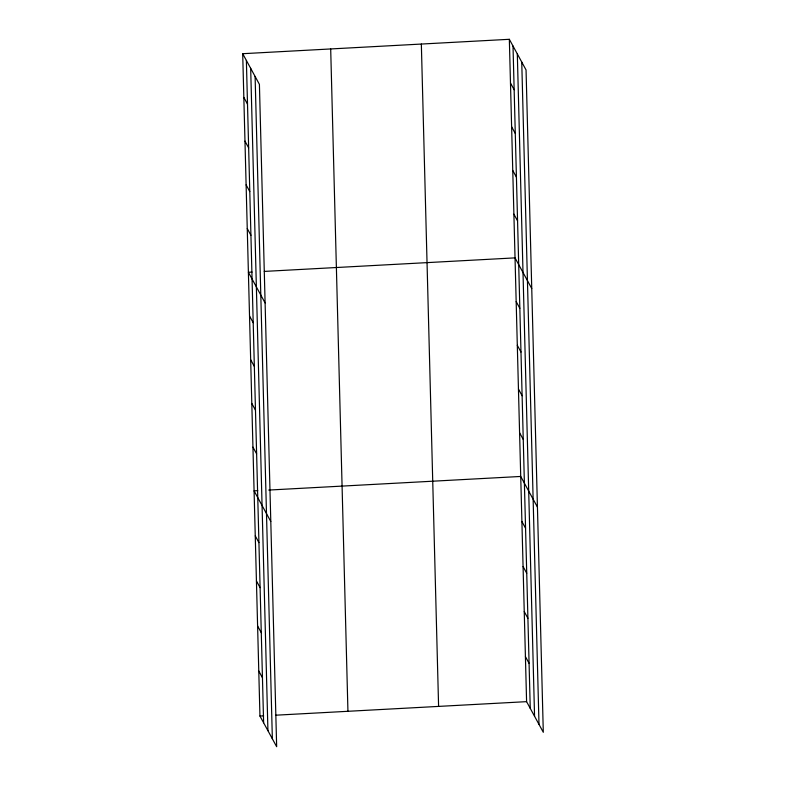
<?xml version="1.0" encoding="UTF-8"?>
<svg xmlns="http://www.w3.org/2000/svg" width="786" height="786" viewBox="0 0 786 786"><rect width="100%" height="100%" fill="white"/><g stroke="black" fill="none" stroke-linecap="round" stroke-linejoin="round"><path stroke-width="1.18" d="M242.697 53.703L259.409 84.348L276.662 746.7L259.95 716.056L242.697 53.703L509.338 39.3L526.05 69.944L543.303 732.297L526.591 701.652L509.338 39.3M252.06 272.074L248.396 272.28L265.098 302.924M264.283 271.416L515.036 257.877L531.739 288.521M257.749 490.651L254.084 490.857L270.797 521.501M268.753 490.061L520.725 476.454L537.437 507.098M259.95 716.056L263.615 715.859M275.837 715.191L526.591 701.652M510.478 83.011L514.152 89.742M511.617 126.733L515.282 133.463M512.757 170.444L516.422 177.174M513.897 214.165L517.561 220.895M516.166 301.588L519.841 308.318M517.306 345.309L520.98 352.04M518.446 389.021L522.12 395.751M519.585 432.742L523.26 439.472M521.894 521.491L525.569 528.221M523.073 566.529L526.738 573.259M524.242 611.577L527.917 618.307M243.837 97.415L247.511 104.145M244.977 141.126L248.651 147.856M525.421 656.615L529.086 663.345M246.116 184.848L249.781 191.578M247.256 228.559L250.921 235.289M249.535 315.992L253.2 322.722M250.665 359.703L254.34 366.433M251.805 403.424L255.479 410.154M252.945 447.136L256.619 453.866M255.263 535.895L258.928 542.625M256.433 580.933L260.097 587.663M257.602 625.97L261.276 632.701M258.781 671.008L262.445 677.738M521.747 62.055L539 724.407M517.316 53.92L534.559 716.272M513.012 46.03L530.255 708.383M421.345 44.055L438.598 706.408M330.69 48.948L347.943 711.301M255.106 76.458L272.359 738.811M250.675 68.323L267.928 730.675M246.372 60.424L263.624 722.786"/></g></svg>
